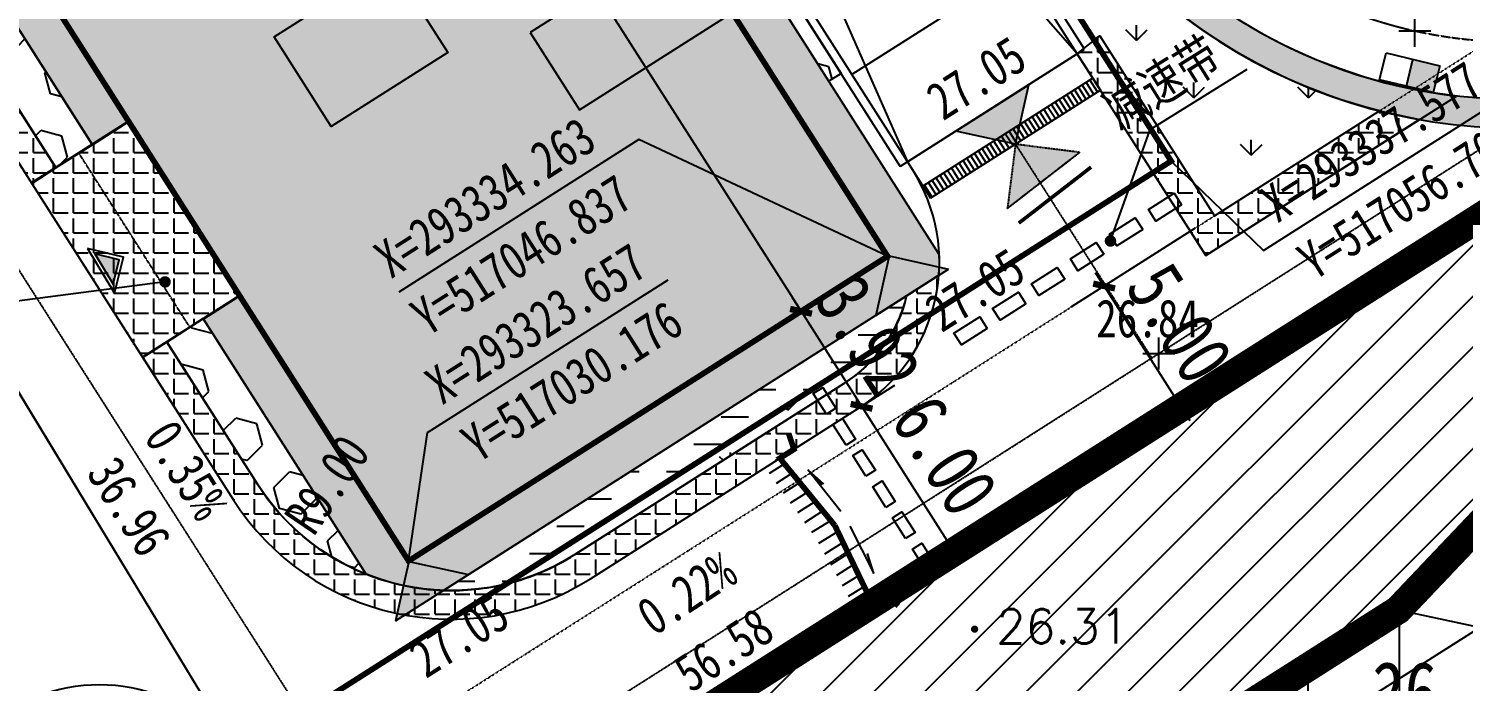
# Model space of a CAD drawing. Extents: x 1977 to 1034874806, y 3985 to 587211952.
# Drawn here: x 517016962 to 517066863, y 293319467 to 293342186 of the extents above; entities that cross this region are included whole.
import ezdxf
from ezdxf.xclip import XClip

# ---------------------------------------------------------------- set-up
doc = ezdxf.new("R2010")
doc.units = 0
doc.header["$LTSCALE"] = 10
doc.header["$MEASUREMENT"] = 0
doc.header["$XCLIPFRAME"] = 0
for name, pattern in [('ACAD_ISO04W100', [30, 24, -3, 0, -3]), ('DASH', [0.35, 0.25, -0.1]), ('X-总平面（删除标注）$0$DOTE', [2.4200000000000004, 2, -0.2, 0.02, -0.2]), ('红线参照$0$DIVIDE2', [0.625, 0.25, -0.125, 0, -0.125, 0, -0.125])]:
    doc.linetypes.add(name, pattern=pattern)
for name, color, linetype in [('01-标注_尺寸', 3, 'Continuous'), ('01-标注_符号2', 200, 'Continuous'), ('05-填充_第二批规证建筑', 252, 'Continuous'), ('DIM_ELEV', 3, 'Continuous'), ('M-SITE-DLTS', 150, 'Continuous'), ('M-场地 车库入口', 41, 'Continuous'), ('M-建筑 地下室轮廓', 120, 'DASH'), ('M-建筑 坐标', 3, 'Continuous'), ('M-建筑 轮廓', 51, 'Continuous'), ('M-建筑 轮廓_细线', 51, 'Continuous'), ('M-建筑 雨棚', 140, 'DASH'), ('M-用地 代征绿地', 126, 'Continuous'), ('M-用地 代征道路', 216, 'Continuous'), ('M-用地 地形图', 8, 'Continuous'), ('M-用地 建筑退线', 5, 'Continuous'), ('M-用地 红线', 20, 'ACAD_ISO04W100'), ('M-用地 红线坐标', 140, 'Continuous'), ('M-绿化 填充 0.2覆土', 97, 'Continuous'), ('M-绿化 填充 0.5覆土', 77, 'Continuous'), ('M-绿化 填充 实土104', 126, 'Continuous'), ('M-道路 边线', 2, 'Continuous'), ('PUB_DIM', 3, 'Continuous'), ('PUB_TEXT', 7, 'Continuous'), ('SPACE_HATCH', 8, 'Continuous'), ('TWT_雨水口', 4, 'Continuous'), ('X-地形图$0$GCD', 1, 'Continuous'), ('X-地形图$0$JTSS', 3, 'Continuous'), ('X-总平面（删除标注）$0$M-用地 入口', 16, 'X-总平面（删除标注）$0$DOTE'), ('竖向', 3, 'Continuous'), ('透水铺装', 32, 'Continuous'), ('道路中心线', 1, 'Continuous'), ('道路横断面示意', 7, 'Continuous')]:
    doc.layers.add(name, color=color, linetype=linetype)
doc.layers.add('M-场地 铺地', color=73, linetype='Continuous', lineweight=15)
doc.styles.add('-黑体', font='simhei.ttf', dxfattribs={"width": 0.8})
doc.styles.add('X-地形图$0$HZ', font='simplex.shx', dxfattribs={"bigfont": 'hztxt.shx'})
doc.styles.add('黑', font='simhei.ttf', dxfattribs={"width": 0.8})
doc.styles.add('黑体', font='simhei.ttf', dxfattribs={"width": 0.8})
doc.styles.add('黑体_T3', font='simhei.ttf', dxfattribs={"width": 0.8})
doc.dimstyles.new('_TCH_ARCH&&500', dxfattribs={"dimtxt": 1750, "dimasz": 500, "dimexe": 1250, "dimexo": 0, "dimgap": 500, "dimtad": 1, "dimlfac": 0.001, "dimzin": 0, "dimdsep": 46, "dimtxsty": '黑体_T3', "dimblk": 'ARCHTICK', "dimcen": 0.09, "dimclrt": 7, "dimazin": 2, "dimtfac": 1, "dimtix": 1, "dimtmove": 2, "dimatfit": 3, "dimfxl": 0, "dimtolj": 1, "dimtzin": 0, "dimarcsym": 0})
doc.dimstyles.new('_TCH_ARCH&&550', dxfattribs={"dimtxt": 1925, "dimasz": 550, "dimexe": 1375, "dimexo": 0, "dimgap": 550, "dimtad": 1, "dimlfac": 0.001, "dimzin": 0, "dimdsep": 46, "dimtxsty": '黑体_T3', "dimblk": 'ARCHTICK', "dimcen": 0.09, "dimclrt": 7, "dimazin": 2, "dimtfac": 1, "dimtix": 1, "dimtmove": 2, "dimatfit": 3, "dimfxl": 0, "dimtolj": 1, "dimtzin": 0, "dimarcsym": 0})
pattern_1 = [(45, (517055335.4446935, 293344865.7831461), (-933.2553690019039, 933.2553690019041), [762, -1524]), (165, (517055335.4446935, 293344865.7831461), (-341.5951732729175, -1274.850542274821), [762, -1524]), (105, (517055874.2600608, 293345404.5985134), (-1274.850542274821, -341.595173272917), [762, -1524])]
pattern_2 = [(0, (0, 0), (0, 698.5), [508, -190.5]), (90, (0, 0), (-698.5, 4.277078946022131e-14), [508, -190.5])]

# ---------------------------------------------------------------- blocks, each defined once
blk = doc.blocks.new('X-总平面（删除标注）$0$A$C14A04E87')
at = {"ltscale": 0.01}
h = blk.add_hatch(color=1, dxfattribs=at)
h.dxf.hatch_style = 1
h.paths.add_polyline_path([(1590.441559195286, -1590.441558718681), (1590.441559135681, 1590.441558897495), (-2.328306436538696e-10, 0)])
at = {"color": 1, "ltscale": 0.01}
blk.add_lwpolyline([(1590.441559195286, -1590.441558718681), (1590.441559135681, 1590.441558897495), (-2.328306436538696e-10, 0)], close=True, dxfattribs=at)
blk.add_lwpolyline([(1590.441559135681, 1590.441558897495), (1590.441559195286, -1590.441558718681)], dxfattribs=at)
blk.add_lwpolyline([(1590.441559135681, 1590.441558897495), (1590.441559195286, -1590.441558718681)], dxfattribs=at)
at = {"color": 1, "ltscale": 0.01, "const_width": 128.0642499176466}
blk.add_lwpolyline([(2239.798241019016, 1590.441558837891), (2239.798240959644, -1590.441558659077)], dxfattribs=at)
blk = doc.blocks.new('A$C29D53FC1')
at = {"layer": '道路横断面示意'}
h = blk.add_hatch(color=256, dxfattribs=at)
h.dxf.hatch_style = 1
h.paths.add_polyline_path([(856.7492861747742, -124.9961168766022), (530.9660828113556, -20.01970621943474), (522.7596299648285, -76.26843333244324)])
for p, q in [((0, 0), (856.7492861747742, -124.9961168766022)), ((856.7492861747742, -124.9961168766022), (530.9660828113556, -20.01970621943474))]:
    blk.add_line(p, q, dxfattribs=at)
blk = doc.blocks.new('ujtrstrsy')
at = {"layer": '05-填充_第二批规证建筑', "ltscale": 0.02}
h = blk.add_hatch(color=256, dxfattribs=at)
h.dxf.hatch_style = 1
h.paths.add_polyline_path([(17499.99795937538, 34800.00843638182), (17499.99795389175, -2399.99156370759), (-2250.002046108246, -2399.991560846567), (-2250.002040624619, 34800.00843915343)])
blk = doc.blocks.new('A$C0CFE52CA')
h = blk.add_hatch()
h.set_pattern_fill('ANSI31', color=256, scale=100, angle=135)
h.set_pattern_definition([(179.9999999999999, (422832.8140299618, 651968.2052173615), (-1.4210854715202e-14, -158.75), [])])
h.paths.add_polyline_path([(24600, 3499.999999880791), (24100, 3500), (24099.9999999702, -3500), (24600, -3500)])
for p, q in [((19500, 3500), (19499.9999999702, -3500)), ((23099.9999999404, 3500), (23099.9999999702, 3800)), ((23099.9999999404, 3500), (23099.9999999702, -3500)), ((23099.9999999404, 3500), (24600, 3499.999999880791)), ((24100, 3500), (24099.9999999702, -3500)), ((24600, 3499.999999880791), (24600, -3500)), ((23099.9999999702, -3500), (23100.0000000298, -3800)), ((23099.9999999702, -3500), (24600, -3500))]:
    blk.add_line(p, q)
for points in [[(23099.9999999702, 3800), (-2.980232238769531e-08, 3800), (2.980232238769531e-08, -3800), (23100.0000000298, -3800)], [(23099.9999999404, 3500), (299.9999999701977, 3500), (299.9999999701977, -3500), (23099.9999999702, -3500)], [(23099.9999999404, 3500), (299.9999999701977, 0), (23099.9999999702, -3500)]]:
    blk.add_lwpolyline(points)
blk = doc.blocks.new('A$C536D3FFD')
for points in [[(10199.9923241623, 13047.50857637891), (10199.9923241623, 16347.50857637891), (17300.00000000003, 16347.50857637891), (17300.00000000003, 13047.50857637891), (10199.9923241623, 13047.50857637891)], [(11200.00000150877, 10847.50864972126), (11200.00000150877, 7647.508649721261), (17300.00000150877, 7647.508649721261), (17300.00000150877, 10847.50864972126)]]:
    blk.add_lwpolyline(points, close=True)
blk.add_lwpolyline([(8399.992325410654, 11797.50621471003), (3599.992320913298, 11797.50621471003), (3599.992320913298, 15497.50621471005), (8399.992325410654, 15497.50621471005), (8399.992325410654, 11797.50621471003), (8399.992325410683, 11797.50621470691)])
blk = doc.blocks.new('A$C17AC6CE2')
at = {"layer": 'M-SITE-DLTS', "ltscale": 200}
for points in [[(0, 400), (880, 400), (880, 0), (0, 0)], [(1330, 400), (2210, 400), (2210, 0), (1330, 0)], [(2660, 400), (3540, 400), (3540, 0), (2660, 0)], [(3990, 400), (4870, 400), (4870, 0), (3990, 0)], [(5320, 400), (6200, 400), (6200, 0), (5320, 0)], [(6640, 400), (7520, 400), (7520, 0), (6640, 0)]]:
    blk.add_lwpolyline(points, close=True, dxfattribs=at)
blk = doc.blocks.new('X-地形图$0$BC200')
at = {"linetype": 'Continuous', "const_width": 0.25, "flags": 128}
blk.add_lwpolyline([(-0.125, 0, 1), (0.125, 0, 1)], format="xyb", close=True, dxfattribs=at)
blk = doc.blocks.new('X-地形图$0$A$C7BFD1BD2')
at = {"layer": 'X-地形图$0$GCD', "linetype": 'Continuous', "xscale": 0.5, "yscale": 0.5, "zscale": 0.5}
blk.add_blockref('X-地形图$0$BC200', (-250.1363467801129, -428.7174511447083), dxfattribs=at)
at = {"layer": 'X-地形图$0$GCD', "linetype": 'Continuous', "style": 'X-地形图$0$HZ'}
blk.add_text('26.31', height=1.2, dxfattribs=at).set_placement((-249.3863467801129, -429.2174511447083))
blk = doc.blocks.new('dixingtu')
blk.add_lwpolyline([(517113257.0158966, 293364785.5015052), (517120118.1184239, 293377370.2019362), (517119047.6034387, 293567595.7761858), (516934431.4365628, 293566956.6460429, 0.1302458943098072), (516801839.8695204, 293531329.8940951), (516799128.9710066, 293520413.5725446), (516922623.7092775, 293326413.277699), (516937581.6087633, 293312226.6204827), (516956376.5843568, 293282701.2264559), (516977085.3054454, 293278102.4894085)], format="xyb", close=True)
blk.add_lwpolyline([(517113257.0158966, 293364785.5015052), (516977085.3054454, 293278102.4894085), (516983988.2125081, 293276569.577052), (517013513.5861796, 293295364.5846222), (517033070.229359, 293301886.6784236), (517064596.0068361, 293321955.0858736), (517078782.6478525, 293336913.0007239), (517108308.021524, 293355708.008294)], close=True)
at = {"layer": 'X-地形图$0$JTSS', "linetype": 'Continuous', "flags": 128}
blk.add_lwpolyline([(517079201.3962671, 293328816.8315311), (516976037.3984892, 293263288.5768834)], dxfattribs=at)
at = {"linetype": 'Continuous', "xscale": 1000, "yscale": 1000, "zscale": 1000}
blk.add_blockref('X-地形图$0$A$C7BFD1BD2', (517300000, 293750000), dxfattribs=at)
blk = doc.blocks.new('$TwtSys$00000424')
at = {"layer": 'TWT_雨水口', "linetype": 'ByBlock'}
for p, q in [((-600, 300), (600, 300)), ((-600, -300), (-600, 300)), ((0, -300), (0, 300)), ((600, 300), (600, -300)), ((600, -300), (-600, -300))]:
    blk.add_line(p, q, dxfattribs=at)
blk.add_solid([(0, 300), (600, 300), (0, -300), (600, -300)], dxfattribs=at)
blk = doc.blocks.new('_ArchTick')
at = {"color": 0, "linetype": 'ByBlock', "const_width": 0.4}
blk.add_lwpolyline([(-0.5, -0.5), (0.5, 0.5)], dxfattribs=at)
blk = doc.blocks.new('*D192')
at = {"layer": 'Defpoints', "color": 0, "transparency": 16777216}
for p in [(517015322.9288, 293319989.2547804), (517018011.5664247, 293315765.4465113), (516980651.266279, 293297919.2339787)]:
    blk.add_point(p, dxfattribs=at)
at = {"layer": 'PUB_DIM', "color": 0, "lineweight": -2, "transparency": 16777216}
for p, q in [((517015322.9288, 293319989.2547804), (517018682.7957677, 293314710.9555587)), ((516983339.9039037, 293293695.4257096), (517018011.5664247, 293315765.4465113)), ((516980651.266279, 293297919.2339787), (516984011.1332467, 293292640.9347571))]:
    blk.add_line(p, q, dxfattribs=at)
at = {"layer": 'PUB_DIM', "color": 0, "lineweight": -2, "transparency": 16777216, "xscale": 500, "yscale": 500, "zscale": 500}
for p, rotation in [((517018011.5664247, 293315765.4465113), 32.47852601494603), ((516983339.9039037, 293293695.4257096), 212.478526014946)]:
    blk.add_blockref('_ArchTick', p, dxfattribs=dict(at, rotation=rotation))
at = {"layer": 'PUB_DIM', "color": 7, "transparency": 16777216, "insert": (516999932.1035548, 293305898.6699073), "char_height": 1750, "attachment_point": 5, "rotation": 32.47852601494603, "style": '黑体_T3'}
blk.add_mtext('\\A1;41.10', dxfattribs=at)
blk = doc.blocks.new('*D554')
at = {"layer": '01-标注_尺寸', "color": 0, "lineweight": -2, "transparency": 16777216}
for p, q in [((517020809.2222341, 293361792.0038505), (517025010.5198088, 293364466.382491)), ((517023850.5885222, 293363728.01645), (517043826.7461867, 293332346.6026608)), ((517040785.3798985, 293330410.5900612), (517044986.6774732, 293333084.9687018))]:
    blk.add_line(p, q, dxfattribs=at)
at = {"layer": 'Defpoints', "color": 0, "transparency": 16777216}
for p in [(517020809.2222341, 293361792.0038505), (517043826.7461867, 293332346.6026608), (517040785.3798985, 293330410.5900612)]:
    blk.add_point(p, dxfattribs=at)
at = {"layer": '01-标注_尺寸', "color": 0, "lineweight": -2, "transparency": 16777216, "xscale": 550, "yscale": 550, "zscale": 550}
for p, rotation in [((517023850.5885222, 293363728.01645), 122.479205876547), ((517043826.7461867, 293332346.6026608), 302.479205876547)]:
    blk.add_blockref('_ArchTick', p, dxfattribs=dict(at, rotation=rotation))
at = {"layer": '01-标注_尺寸', "color": 7, "transparency": 16777216, "insert": (517035123.7148248, 293348855.3195738), "char_height": 1925, "attachment_point": 5, "rotation": 302.47920587654704, "style": '黑体_T3'}
blk.add_mtext('\\A1;37.20', dxfattribs=at)
blk = doc.blocks.new('*D555')
at = {"layer": '01-标注_尺寸', "color": 0, "lineweight": -2, "transparency": 16777216}
for p, q in [((517040785.3798986, 293330410.5900612), (517044986.6774733, 293333084.9687017)), ((517043826.7461868, 293332346.6026608), (517043531.3997704, 293332810.5751754)), ((517043826.7461868, 293332346.6026608), (517045931.2212411, 293329040.5913848)), ((517042889.8549529, 293327104.5787853), (517047091.1525276, 293329778.9574257)), ((517045931.2212411, 293329040.5913848), (517046226.5676575, 293328576.6188702))]:
    blk.add_line(p, q, dxfattribs=at)
at = {"layer": 'Defpoints', "color": 0, "transparency": 16777216}
for p in [(517040785.3798986, 293330410.5900612), (517045931.2212411, 293329040.5913848), (517042889.8549529, 293327104.5787853)]:
    blk.add_point(p, dxfattribs=at)
at = {"layer": '01-标注_尺寸', "color": 0, "lineweight": -2, "transparency": 16777216, "xscale": 550, "yscale": 550, "zscale": 550}
for p, rotation in [((517043826.7461868, 293332346.6026608), 302.4792058761355), ((517045931.2212411, 293329040.5913848), 122.4792058761355)]:
    blk.add_blockref('_ArchTick', p, dxfattribs=dict(at, rotation=rotation))
at = {"layer": '01-标注_尺寸', "color": 7, "transparency": 16777216, "insert": (517046154.9081291, 293331505.7996678), "char_height": 1925, "attachment_point": 5, "rotation": 302.4792058761355, "style": '黑体_T3'}
blk.add_mtext('\\A1;3.92', dxfattribs=at)
blk = doc.blocks.new('*D556')
at = {"layer": '01-标注_尺寸', "color": 0, "lineweight": -2, "transparency": 16777216}
for p, q in [((517042889.854953, 293327104.5787853), (517047091.1525276, 293329778.9574258)), ((517045931.2212411, 293329040.5913848), (517049153.1821449, 293323979.0730472)), ((517046111.8158568, 293322043.0604476), (517050313.1134314, 293324717.4390881))]:
    blk.add_line(p, q, dxfattribs=at)
at = {"layer": 'Defpoints', "color": 0, "transparency": 16777216}
for p in [(517042889.854953, 293327104.5787853), (517049153.1821449, 293323979.0730472), (517046111.8158568, 293322043.0604476)]:
    blk.add_point(p, dxfattribs=at)
at = {"layer": '01-标注_尺寸', "color": 0, "lineweight": -2, "transparency": 16777216, "xscale": 550, "yscale": 550, "zscale": 550}
for p, rotation in [((517045931.2212411, 293329040.5913848), 122.4792058764897), ((517049153.1821449, 293323979.0730472), 302.4792058764897)]:
    blk.add_blockref('_ArchTick', p, dxfattribs=dict(at, rotation=rotation))
at = {"layer": '01-标注_尺寸', "color": 7, "transparency": 16777216, "insert": (517048827.2491633, 293327327.8422345), "char_height": 1925, "attachment_point": 5, "rotation": 302.47920587648974, "style": '黑体_T3'}
blk.add_mtext('\\A1;6.00', dxfattribs=at)
blk = doc.blocks.new('*D585')
at = {"layer": '01-标注_尺寸', "color": 0, "lineweight": -2, "transparency": 16777216}
for p, q in [((517057538.9278207, 293335244.7315832), (517053208.7500483, 293332488.2388386)), ((517054368.6723425, 293333226.619006), (517054073.3202755, 293333690.5879236)), ((517054368.6723425, 293333226.619006), (517057053.6911328, 293329008.7197545)), ((517060223.946611, 293331026.8323318), (517055893.7688386, 293328270.3395872)), ((517057053.6911328, 293329008.7197545), (517057349.0431997, 293328544.7508369))]:
    blk.add_line(p, q, dxfattribs=at)
at = {"layer": 'Defpoints', "color": 0, "transparency": 16777216}
for p in [(517057538.9278207, 293335244.7315832), (517060223.946611, 293331026.8323318), (517057053.6911328, 293329008.7197545)]:
    blk.add_point(p, dxfattribs=at)
at = {"layer": '01-标注_尺寸', "color": 0, "lineweight": -2, "transparency": 16777216, "xscale": 550, "yscale": 550, "zscale": 550}
for p, rotation in [((517054368.6723425, 293333226.619006), 302.4799036622973), ((517057053.6911328, 293329008.7197545), 122.4799036622973)]:
    blk.add_blockref('_ArchTick', p, dxfattribs=dict(at, rotation=rotation))
at = {"layer": '01-标注_尺寸', "color": 7, "transparency": 16777216, "insert": (517056996.2192456, 293331935.6950488), "char_height": 1925, "attachment_point": 5, "rotation": 302.4799036622973, "style": '黑体_T3'}
blk.add_mtext('\\A1;5.00', dxfattribs=at)

msp = doc.modelspace()

# ---------------------------------------------------------------- hatches: boundary and pattern name
h = msp.add_hatch(color=1)
h.dxf.hatch_style = 1
h.paths.add_polyline_path([(517019267.7679533, 293334346.2581444), (517019904.3447061, 293333293.3860429), (517020112.4923804, 293334138.1104701)])
at = {"layer": 'DIM_ELEV'}
for points in [[(517051286.9203038, 293338162.4374774), (517049216.0504919, 293338622.3268363), (517051746.8096627, 293340233.3072892)], [(517046889.2100596, 293334274.5579794), (517046429.3207006, 293332203.6881676), (517048960.0798714, 293333814.6686205)], [(517030186.1995323, 293323642.0869902), (517029726.3101734, 293321571.2171785), (517032257.0693442, 293323182.1976314)]]:
    msp.add_hatch(color=256, dxfattribs=at).paths.add_polyline_path(points)
at = {"layer": 'M-用地 代征绿地'}
h = msp.add_hatch(dxfattribs=at)
h.set_pattern_fill('普通砖', color=256, scale=500)
h.set_pattern_definition([(45, (517055335.4446935, 293345763.3398961), (-883.8838300365748, 883.883830036575), [])])
h.paths.add_polyline_path([(517064596.0000005, 293321954.9999991), (517078783.0000005, 293336912.9999991), (517108308.0000005, 293355707.9999991), (517113257.0000005, 293364785.9999991), (516977085.0000005, 293278101.9999991), (516983988.0000005, 293276569.9999991), (517013514.0000005, 293295364.9999991), (517033070.0000005, 293301886.9999991)])
at = {"layer": 'M-用地 代征道路', "linetype": 'Continuous'}
h = msp.add_hatch(dxfattribs=at)
h.set_pattern_fill('ANSI31', color=256, scale=2000, angle=45)
h.set_pattern_definition([(90, (5.364418029785156e-07, -8.940696716308594e-07), (-3175, 6.821210263296962e-13), [])])
h.paths.add_polyline_path([(516805773.0000005, 293547165.9999991), (516819249.0000005, 293553748.9999991), (516833059.0000005, 293559600.9999991), (516850264.0000005, 293570957.9999991, -0.03748490662940613), (516891830.0000005, 293580613.9999991, -0.03748606062518316), (516934373.000002, 293583956.9999991), (517108952.0000005, 293584560.9999991), (517129064.0000005, 293564629.9999991), (517129758.0000005, 293441474.9999991), (517124870.0000005, 293421446.9999991), (517125067.0000005, 293386447.9999991), (517120118.0000005, 293377369.9999991), (517113257.0000005, 293364785.9999991), (516977085.0000005, 293278101.9999991), (516956377.0000005, 293282700.9999991), (516937582.0000005, 293312226.9999991), (516922624.0000005, 293326412.9999991), (516799129.0000005, 293520413.9999991), (516801840.0000005, 293531329.9999991)], flags=16)
edge = h.paths.add_edge_path()
edge.add_line((517148867.0000005, 293599698.9999991), (516934315.3290611, 293598955.9803599))
edge.add_arc((516935357.1341338, 293298946.8746312), 300010.9145980633, 90.19896327367037, 106.3380198189794)
edge.add_arc((516935363.7905613, 293298956.2722516), 300003.7690770355, 106.3397446327378, 122.480048359494)
edge.add_line((516774260.0000024, 293552033.0000004), (516760762.0000005, 293543440.9999991))
edge.add_line((516760762.0000005, 293543440.9999991), (516959452.0000005, 293231314.9999991))
edge.add_line((516959452.0000005, 293231314.9999991), (517150257.0000005, 293352775.9999991))
edge.add_line((517150257.0000005, 293352775.9999991), (517148867.0000005, 293599698.9999991))
h.paths.add_polyline_path([(516983988.0000005, 293276569.999999), (516977085.0000005, 293278101.9999991), (517113257.0000005, 293364785.9999991), (517108308.0000005, 293355707.9999991), (517078783.0000005, 293336912.9999991), (517064596.0000005, 293321954.9999992), (517033070.0000005, 293301886.9999991), (517013514.0000007, 293295364.9999992)])
at = {"layer": 'M-绿化 填充 0.2覆土'}
h = msp.add_hatch(dxfattribs=at)
h.set_pattern_fill('HEX', color=256, scale=800, angle=45)
h.set_pattern_definition(pattern_1)
h.paths.add_polyline_path([(517003122.4185397, 293366702.0962343), (517003122.4185397, 293356493.2352291, -0.08912209420777494), (517011512.1769915, 293347391.2605643), (517017902.7371821, 293337353.3758713), (517019167.5168709, 293338158.4842275), (517008139.172105, 293355483.3900667), (517025765.7276563, 293366703.7530206), (517018422.9174165, 293366703.2157552)])
h = msp.add_hatch(dxfattribs=at)
h.set_pattern_fill('HEX', color=256, scale=800, angle=45)
h.set_pattern_definition(pattern_1)
edge = h.paths.add_edge_path()
edge.add_arc((517034929.6677672, 293356704.4235094), 9999.999999946356, 32.46915201374139, 90.00419226971258, ccw=False)
edge.add_line((517043366.4738181, 293362072.8780038), (517046654.5397804, 293356905.5109646))
edge.add_line((517046654.5397804, 293356905.5109646), (517044395.7663023, 293356905.5109657))
edge.add_line((517044395.7663023, 293356905.5109657), (517052051.9051803, 293344969.7680317))
edge.add_line((517052051.9051803, 293344969.7680317), (517051631.4301292, 293344702.1103675))
edge.add_line((517051631.4301292, 293344702.1103675), (517041282.5088815, 293360955.2379234))
edge.add_line((517041282.5088815, 293360955.2379234), (517034871.2523157, 293356874.0874429))
edge.add_line((517034871.2523157, 293356874.0874429), (517045220.1735632, 293340620.9598868))
edge.add_line((517045220.1735632, 293340620.9598868), (517044798.3803684, 293340352.4631448))
edge.add_line((517044798.3803684, 293340352.4631448), (517028024.0939842, 293366703.9182628))
edge.add_line((517028024.0939842, 293366703.9182628), (517034928.9360781, 293366704.4234826))
h = msp.add_hatch(dxfattribs=at)
h.set_pattern_fill('HEX', color=256, scale=800, angle=45)
h.set_pattern_definition(pattern_1)
edge = h.paths.add_edge_path()
edge.add_line((517023028.4535981, 293332093.1710106), (517021763.2302222, 293331287.4336139))
edge.add_line((517021763.2302222, 293331287.4336139), (517024917.0324466, 293326332.9880137))
edge.add_arc((517031665.7238421, 293330628.935459), 8000.000000200988, 212.4792022283158, 248.1383098465314)
edge.add_line((517028686.7853032, 293323204.2519516), (517023028.4535981, 293332093.1710106))
at = {"layer": 'M-绿化 填充 0.5覆土'}
h = msp.add_hatch(dxfattribs=at)
h.set_pattern_fill('DASH', color=256, scale=1000)
h.set_pattern_definition([(0, (517055335.4446935, 293344865.7831461), (952.5, 952.5), [952.5, -952.5])])
edge = h.paths.add_edge_path()
edge.add_arc((517042639.804796, 293334057.8230456), 5000.000001511931, 326.1068390925467, 346.4401079128771)
edge.add_line((517047500.4316248, 293332885.5147046), (517031395.1176119, 293322633.5135019))
edge.add_arc((517031665.7238421, 293330628.9354586), 7999.999999802334, 268.0615558615936, 283.8600733059735)
edge.add_line((517033582.1361478, 293322861.8662642), (517046790.1990685, 293331269.5928905))
at = {"layer": 'M-绿化 填充 实土104'}
h = msp.add_hatch(dxfattribs=at)
h.set_pattern_fill('GRASS', color=256, scale=1000)
h.set_pattern_definition([(90, (517019573.5796758, 293373703.5425715), (-1995.59095, 1995.59095), [529.16132, -3462.0203]), (45, (517019573.5796758, 293373703.5425715), (-1995.592310163021, 1995.592310163021), [529.16132, -2293.0323]), (135, (517019573.5796758, 293373703.5425715), (-1995.592310163021, -1995.592310163021), [529.16132, -2293.0323])])
edge = h.paths.add_edge_path()
edge.add_arc((517068652.0579462, 293357727.2010019), 19000.00000017755, 212.4762692925331, 255.65099685533698, ccw=False)
edge.add_line((517052623.3936243, 293347525.1463038), (517046654.5397804, 293356905.5109646))
edge.add_line((517046654.5397804, 293356905.5109646), (517044396.7393921, 293356905.5109657))
edge.add_line((517044396.7393921, 293356905.5109657), (517054053.0621715, 293341826.613502))
edge.add_line((517054053.0621715, 293341826.613502), (517054220.8066103, 293341933.4580042))
edge.add_line((517054220.8066103, 293341933.4580042), (517058207.9388171, 293335668.7219768))
edge.add_line((517058207.9388171, 293335668.7219768), (517063943.3318608, 293339319.9225866))
h = msp.add_hatch(dxfattribs=at)
h.set_pattern_fill('GRASS', color=256, scale=1000)
h.set_pattern_definition([(90, (517055335.4446935, 293344865.7831461), (-1995.59095, 1995.59095), [529.16132, -3462.0203]), (45, (517055335.4446935, 293344865.7831461), (-1995.592310163021, 1995.592310163021), [529.16132, -2293.0323]), (135, (517055335.4446935, 293344865.7831461), (-1995.592310163021, -1995.592310163021), [529.16132, -2293.0323])])
edge = h.paths.add_edge_path()
edge.add_line((517045324.6162081, 293329839.7917876), (517046790.1990685, 293331269.5928905))
edge.add_line((517046790.1990685, 293331269.5928905), (517033582.1361477, 293322861.8662641))
edge.add_arc((517031665.723842, 293330628.9354589), 8000.000000123243, 283.8600733049454, 302.4770864588877)
edge.add_line((517035961.4220744, 293323880.085431), (517045324.6162081, 293329839.7917876))
at = {"layer": 'SPACE_HATCH'}
h = msp.add_hatch(dxfattribs=at)
h.set_pattern_fill('ANGLE', color=256, scale=200, style=0)
h.set_pattern_definition(pattern_2)
h.paths.add_polyline_path([(517027387.5637894, 293367703.8711953), (517027336.8520055, 293367703.8674848), (517008139.1724206, 293355483.3895708), (517019177.1367142, 293338143.3719978), (517020442.4530756, 293338948.9615455), (517010210.0422325, 293355023.5002119), (517026913.0527598, 293365655.9712011), (517046889.2103754, 293334274.5574834), (517030186.1998481, 293323642.0864943), (517024303.4362276, 293332883.5753996), (517023038.1198663, 293332077.9858518), (517028686.2361173, 293323205.1146916, 0.08719086127080924), (517031395.7371697, 293322633.9071909), (517048622.2853712, 293333599.6414037, 0.03035141160102985), (517048633.749896, 293334327.314554)])
h = msp.add_hatch(dxfattribs=at)
h.set_pattern_fill('ANGLE', color=256, scale=200, style=0)
h.set_pattern_definition(pattern_2)
h.paths.add_polyline_path([(517042736.4691968, 293364925.6965976, 0.2564542540919126), (517037673.9465821, 293367704.6238387), (517027387.5637894, 293367703.8711953), (517028024.0942999, 293366703.9177669), (517037674.0197511, 293366704.6238415, -0.2564542540931279), (517041892.7885966, 293364388.8511404), (517052622.1270164, 293347527.1369215, 0.3216598786250257), (517073181.8601095, 293339275.0761586), (517078112.3331363, 293342413.7032175, -0.4103211813027021), (517053465.8076167, 293348063.9823786)])
h = msp.add_hatch(dxfattribs=at)
h.set_pattern_fill('ANGLE', color=256, scale=200, style=0)
h.set_pattern_definition(pattern_2)
h.paths.add_polyline_path([(516983235.5457118, 293363571.7798845), (516983199.7919602, 293362572.4192514, -0.2468534453729905), (517010665.3616611, 293346857.0543711), (517017068.0304868, 293336800.5663692), (517017911.5747251, 293337337.626066), (517011508.8782898, 293347394.1574337, 0.2468532628508797)])
h = msp.add_hatch(dxfattribs=at)
h.set_pattern_fill('ANGLE', color=256, scale=200, style=0)
h.set_pattern_definition(pattern_2)
h.paths.add_polyline_path([(517065333.2322405, 293339019.3040713), (517063943.3315543, 293339319.9223915), (517058208.2402029, 293335668.9138415), (517054220.8431479, 293341933.4006011), (517053433.7195475, 293341307.1269072), (517057901.2965056, 293334288.8161959)])
h = msp.add_hatch(dxfattribs=at)
h.set_pattern_fill('ANGLE', color=256, scale=200, style=0)
h.set_pattern_definition(pattern_2)
h.paths.add_polyline_path([(517020442.1259342, 293338948.7532642), (517019177.1367142, 293338143.3719978), (517017905.7573479, 293337346.7632533), (517017911.5747251, 293337337.626066), (517017068.0304869, 293336800.5663692), (517020919.6703479, 293330750.9062814), (517023028.4851973, 293332093.1213701), (517023028.4535982, 293332093.1710106), (517021763.2302222, 293331287.4336138), (517021772.8026996, 293331272.3957913), (517021773.0339336, 293331272.5430112), (517023018.3258251, 293332086.5508066), (517021763.1517325, 293331287.5569167), (517021763.2302222, 293331287.4336138), (517024293.5847353, 293332898.3298923)])
h = msp.add_hatch(dxfattribs=at)
h.set_pattern_fill('ANGLE', color=256, scale=200, style=0)
h.set_pattern_definition(pattern_2)
h.paths.add_polyline_path([(517036499.0039682, 293323036.8728667), (517045879.2173122, 293329007.4553739, 0.2352083719400309), (517048622.2853712, 293333599.6414037), (517047500.4319405, 293332885.5142087, -0.1932216161373867), (517045340.7164885, 293329850.0823311), (517035962.0416888, 293323880.47912, -0.4141797389859976), (517024917.989547, 293326332.851571), (517021773.0339336, 293331272.5430112), (517020929.4896953, 293330735.4833143), (517024074.4453087, 293325795.7918742, 0.4141797389851978)])

# ---------------------------------------------------------------- linework, layer by layer
at = {"color": 1}
msp.add_lwpolyline([(517019013.1658024, 293334533.5724739), (517019951.9243807, 293332980.9039029), (517020258.8793772, 293334226.6174777), (517019013.1658024, 293334533.5724739)], dxfattribs=at)
msp.add_lwpolyline([(517019267.7679533, 293334346.2581444), (517019904.3447061, 293333293.3860429), (517020112.4923804, 293334138.1104701)], close=True, dxfattribs=at)
msp.add_lwpolyline([(517019267.7679533, 293334346.2581444), (517019904.3447061, 293333293.3860429), (517020112.4923804, 293334138.1104701)], close=True, dxfattribs=at)
at = {"layer": '01-标注_符号2'}
for p, q in [((517055974.4078911, 293338675.3047454), (517059340.2442426, 293340778.512725)), ((517054589.4989985, 293334794.8147346), (517055974.4078911, 293338675.3047454)), ((517021705.8502001, 293333370.1484832), (517016565.7250792, 293332697.1436825))]:
    msp.add_line(p, q, dxfattribs=at)
at = {"layer": '01-标注_符号2', "const_width": 200}
for points in [[(517054610.9026623, 293334697.1321712, 1), (517054568.0953346, 293334892.4972979, 1)], [(517021783.0577167, 293333433.7016056, 1), (517021628.6426834, 293333306.5953609, 1)]]:
    msp.add_lwpolyline(points, format="xyb", close=True, dxfattribs=at)
at = {"layer": 'DIM_ELEV'}
for p, q in [((517049216.0504919, 293338622.3268363), (517051746.8096627, 293340233.3072892)), ((517051286.9203038, 293338162.4374774), (517051746.8096627, 293340233.3072892)), ((517051286.9203038, 293338162.4374774), (517049216.0504919, 293338622.3268363)), ((517046889.2100596, 293334274.5579794), (517046429.3207006, 293332203.6881676)), ((517046889.2100596, 293334274.5579794), (517048960.0798714, 293333814.6686205)), ((517046429.3207006, 293332203.6881676), (517048960.0798714, 293333814.6686205)), ((517030186.1995323, 293323642.0869902), (517029726.3101734, 293321571.2171785)), ((517030186.1995323, 293323642.0869902), (517032257.0693442, 293323182.1976314)), ((517029726.3101734, 293321571.2171785), (517032257.0693442, 293323182.1976314))]:
    msp.add_line(p, q, dxfattribs=at)
at = {"layer": 'M-场地 铺地', "linetype": 'Continuous'}
for p, q in [((517020348.1176474, 293338910.2129652), (517017058.4602888, 293336815.8719518)), ((517024209.2260984, 293332844.6305404), (517020919.5664264, 293330750.5640731))]:
    msp.add_line(p, q, dxfattribs=at)
at = {"layer": 'M-建筑 地下室轮廓', "color": 5, "ltscale": 1.25, "const_width": 200, "flags": 128}
msp.add_lwpolyline([(517102522.7267144, 293395055.0439685), (517088222.726886, 293395055.0439679), (517088222.7268918, 293407305.0442099), (517091222.7269812, 293407305.0442066), (517091222.7269708, 293407305.0442059), (517091222.7269812, 293407305.0442066), (517091222.7269974, 293434155.0433818), (517078822.7269152, 293434155.0433925), (517078822.7270621, 293434155.0433836), (517061322.7267719, 293434155.0433905), (517061322.7267605, 293431555.0455838), (516971222.7267625, 293431555.0456278), (516971222.7267743, 293455763.1650209), (516962925.4826212, 293460082.43694), (516957292.1556343, 293449260.902561), (516961022.7268988, 293447318.8888596), (516961022.7268869, 293422853.4399583), (516963423.0815338, 293422853.4400301), (516963422.7264134, 293390455.0417441), (516963287.7264237, 293390455.0417441), (516963287.7264175, 293379541.8933389), (516969379.6062619, 293369928.8101588), (516970367.8095859, 293370555.0417017), (516998972.6899387, 293370555.0417267), (516998972.689941, 293359827.7353367), (517000943.0700458, 293356732.1573997), (516944971.1569554, 293321102.6171487), (516967310.0863881, 293286009.4227617), (516969757.1302048, 293287567.1133651), (516971690.293596, 293284530.2440674), (516973546.1835945, 293285711.6298279), (516971613.0319466, 293288748.5017227), (516981060.5285707, 293294762.4128035), (516983476.9992484, 293290966.2740464), (517056700.3134236, 293337577.3127421), (517043283.0695123, 293358655.0441448), (517085272.726703, 293358655.044134), (517085272.7267053, 293365305.0435061), (517102522.7269135, 293365305.0435004)], close=True, dxfattribs=at)
at = {"layer": 'M-建筑 坐标'}
for p, q in [((517059914.7810279, 293334469.2641119), (517068257.6722328, 293339780.0167319)), ((517038183.1879717, 293338322.6519972), (517029840.2967667, 293333011.8993772)), ((517046836.9702905, 293334262.7919085), (517038183.1879717, 293338322.6519972)), ((517056700.3134236, 293337577.3127421), (517059914.7810279, 293334469.2641119)), ((517030836.8116316, 293328123.8169524), (517039201.6289633, 293333448.5268723)), ((517030176.1395255, 293323657.1698986), (517030836.8116316, 293328123.8169524))]:
    msp.add_line(p, q, dxfattribs=at)
at = {"layer": 'M-建筑 轮廓', "color": 4, "const_width": 200, "flags": 128}
msp.add_lwpolyline([(517026860.8113655, 293365644.2047927), (517046836.9702906, 293334262.7919086), (517030176.1395255, 293323657.1698986), (517010199.9806004, 293355038.5827827)], close=True, dxfattribs=at)
at = {"layer": 'M-建筑 雨棚'}
msp.add_lwpolyline([(517020432.3920242, 293338964.0446848), (517024293.3754293, 293332898.6587), (517022564.0233753, 293331797.8219851), (517018703.0399701, 293337863.2079699)], close=True, dxfattribs=at)
at = {"layer": 'M-用地 建筑退线', "linetype": '红线参照$0$DIVIDE2', "lineweight": -3, "ltscale": 2}
msp.add_lwpolyline([(516926379.1104837, 293329825.0238006), (516926511.3404244, 293329617.300891), (516941469.3551977, 293315431.2868801), (516959482.8061356, 293287133.061161), (516976147.1521047, 293283432.1085286), (517109484.292852, 293368311.5015649), (517115110.8261021, 293378631.322935), (517114366.831094, 293510899.7289438)], dxfattribs=at)
at = {"layer": 'M-用地 红线', "ltscale": 0.05, "const_width": 1000}
msp.add_lwpolyline([(517113257.0000005, 293364785.9999991), (517120118.0000005, 293377369.9999991), (517119048.0000005, 293567595.9999991), (516934431.0000005, 293566956.9999991, 0.06484286659516672), (516865816.0000005, 293557777.9999991, 0.0648941859732095), (516801840.0000005, 293531329.9999991), (516799129.0000005, 293520413.9999991), (516922624.0000005, 293326412.9999991), (516937582.0000005, 293312226.9999991), (516956377.0000005, 293282700.9999991), (516977085.0000005, 293278101.9999991), (517113257.0000005, 293364785.9999991)], format="xyb", close=True, dxfattribs=at)
msp.add_lwpolyline([(517113257.0000005, 293364785.9999991), (516977085.0000005, 293278101.9999991), (516983988.0000005, 293276569.9999991), (517013514.0000005, 293295364.9999991), (517033070.0000005, 293301886.9999991), (517064596.0000005, 293321954.9999991), (517078783.0000005, 293336912.9999991), (517108308.0000005, 293355707.9999991), (517113257.0000005, 293364785.9999991)], close=True, dxfattribs=at)
at = {"layer": 'M-用地 红线坐标'}
msp.add_line((517064596.0000005, 293321954.9999991), (517070894.0840037, 293320601.2896534), dxfattribs=at)
at = {"layer": 'M-绿化 填充 0.2覆土'}
for points in [[(517025765.7276563, 293366703.7530206), (517018422.9174165, 293366703.2157552), (517003122.4185397, 293366702.0962343), (517003122.4185397, 293356493.2352291, -0.08913716625774386), (517011513.3012167, 293347389.4945866), (517017902.7371821, 293337353.3758713), (517019167.5168709, 293338158.4842275), (517008139.172105, 293355483.3900667), (517025765.7276563, 293366703.7530206)], [(517034928.9360781, 293366704.4234826, -0.2564542565173901), (517043366.4738181, 293362072.8780038), (517046654.5397804, 293356905.5109646), (517044395.7663023, 293356905.5109657), (517052051.9051803, 293344969.7680317), (517051631.4301292, 293344702.1103675), (517041282.5088815, 293360955.2379234), (517034871.2523157, 293356874.0874429), (517045220.1735632, 293340620.9598868), (517044798.3803684, 293340352.4631448), (517028024.0939842, 293366703.9182628)], [(517023028.4535982, 293332093.1710106), (517021763.2302222, 293331287.4336138), (517024917.0324466, 293326332.9880137, 0.1568600617462058), (517028686.7853032, 293323204.2519516), (517023038.2133396, 293332077.8390105)]]:
    msp.add_lwpolyline(points, format="xyb", close=True, dxfattribs=at)
at = {"layer": 'M-绿化 填充 0.5覆土'}
msp.add_lwpolyline([(517046790.1990685, 293331269.5928906, 0.08895414109804563), (517047500.4316248, 293332885.5147046), (517031395.1176119, 293322633.5135019, 0.06904343375413612), (517033582.1361477, 293322861.8662641), (517046790.1990685, 293331269.5928906, 0.09179104848390915)], format="xyb", close=True, dxfattribs=at)
at = {"layer": 'M-绿化 填充 实土104'}
msp.add_lwpolyline([(517063943.3318608, 293339319.9225866, -0.1906459200829319), (517052623.3936243, 293347525.1463038), (517046654.5397804, 293356905.5109646), (517044396.7393921, 293356905.5109657), (517054053.0621715, 293341826.613502), (517054220.8066103, 293341933.4580042), (517054220.8066103, 293341933.4580042), (517058208.2402029, 293335668.9138415)], format="xyb", close=True, dxfattribs=at)
for points in [[(517046790.1990685, 293331269.5928905), (517033582.1361477, 293322861.8662641)], [(517042016.9283758, 293327734.4647115), (517045342.2547156, 293329851.0621222)], [(517035961.4220776, 293323880.0854331), (517042016.9283758, 293327734.4647115)]]:
    msp.add_lwpolyline(points, dxfattribs=at)
for points in [[(517045324.6162081, 293329839.7917876, 0.1034711549295279), (517046790.1990685, 293331269.5928905)], [(517033582.1361477, 293322861.8662641, 0.08141119089630018), (517035961.4220776, 293323880.0854331)]]:
    msp.add_lwpolyline(points, format="xyb", dxfattribs=at)
at = {"layer": 'M-道路 边线'}
for p, q in [((517010669.3417007, 293346850.8030373), (517017068.0301712, 293336800.5668651)), ((517053377.2365791, 293341396.4388177), (517057901.6346089, 293334288.2850115)), ((517047528.8640702, 293337548.3612985), (517053433.9655141, 293341307.3135921)), ((517057901.6346089, 293334288.2850115), (517066625.0648602, 293339841.6958434)), ((517020432.3920242, 293338964.0446848), (517017058.2123331, 293336815.9901317)), ((517047701.4423169, 293337279.5967215), (517047473.2013189, 293337638.1796995)), ((517017068.0301712, 293336800.5668651), (517024074.444993, 293325795.7923701)), ((517024293.5847352, 293332898.3298923), (517020919.5564611, 293330750.8337948)), ((517036499.0036525, 293323036.8733627), (517045879.2169951, 293329007.4558689))]:
    msp.add_line(p, q, dxfattribs=at)
at = {"layer": 'M-道路 边线', "ltscale": 0.5}
msp.add_lwpolyline([(517107155.8297365, 293360898.1982011), (517028246.7067038, 293310671.8960527)], dxfattribs=at)
at = {"layer": 'M-道路 边线'}
for centre, radius, start, end in [((517068652.0581046, 293357727.2011029), 18000, 212.4691513650478, 263.5341649529478), ((517042639.8047975, 293334057.8230451), 6000, 302.4770866690148, 32.47708666903274), ((517031666.3431379, 293330629.3296418), 9000, 212.4837042239069, 302.4770866690148)]:
    msp.add_arc(centre, radius, start, end, dxfattribs=at)
at = {"layer": 'PUB_DIM'}
msp.add_lwpolyline([(517029620.2267227, 293327620.7854274, 0, 0, 0), (517027167.4023689, 293324014.2308432, 330, 0, 0), (517026605.0347739, 293323187.3434941, 0, 0, 0)], format="xyseb", dxfattribs=at)
at = {"layer": 'SPACE_HATCH', "ltscale": 0.02}
msp.add_lwpolyline([(517024251.8816342, 293316921.9364212), (517009796.8473554, 293340772.6605434)], dxfattribs=at)
at = {"layer": '竖向'}
for p, q in [((517065181.6960125, 293341551.2164308), (517065181.6960126, 293342664.9664305)), ((517064624.8210127, 293342108.0914306), (517065738.5710124, 293342108.0914308)), ((517056267.9318165, 293330322.5275089), (517056267.9318165, 293331436.2775086)), ((517055711.0568166, 293330879.4025087), (517056824.8068164, 293330879.4025089))]:
    msp.add_line(p, q, dxfattribs=at)
for points in [[(517020390.088466, 293327859.437468, 0, 0, 0), (517021769.8926666, 293325691.2429183, 400.0000000000001, 0, 0), (517022575.2241971, 293324425.7623273, 0, 0, 0)], [(517043143.3494617, 293323282.9360408, 0, 0, 0), (517039179.8479936, 293320694.3641206, 400.0000000000001, 0, 0), (517037923.9658532, 293319874.1446077, 0, 0, 0)]]:
    msp.add_lwpolyline(points, format="xyseb", dxfattribs=at)
at = {"layer": '透水铺装', "ltscale": 0.5}
for points in [[(517027387.5637894, 293367703.8711953), (517027336.8520055, 293367703.8674848), (517008139.1724206, 293355483.3895708), (517019177.1367142, 293338143.3719978), (517020442.4530756, 293338948.9615455), (517010210.0422325, 293355023.5002119), (517026913.0527598, 293365655.9712011), (517046889.2103754, 293334274.5574834), (517030186.1998481, 293323642.0864943), (517024303.4362276, 293332883.5753996), (517023038.1198663, 293332077.9858518), (517028686.2361173, 293323205.1146916, 0.08719086127073425), (517031395.7371697, 293322633.9071909), (517048622.2853712, 293333599.6414037, 0.03035141160096344), (517048633.749896, 293334327.314554)], [(517043620.6805075, 293363536.1124641, 0.2564542540913802), (517036026.8965855, 293367704.5033259), (517027387.5637894, 293367703.8711953), (517028024.0942999, 293366703.9177669), (517034928.9364233, 293366704.4229867, -0.2564542540922187), (517043366.4741145, 293362072.8775847), (517052622.1270164, 293347527.1369215, 0.3216598786252676), (517073181.8601095, 293339275.0761586), (517078112.3331363, 293342413.7032174, -0.4103211813034959), (517053465.8076167, 293348063.9823786)], [(516983235.5457118, 293363571.7798845), (516983199.7919602, 293362572.4192514, -0.2468534453729068), (517010665.3616611, 293346857.0543711), (517017068.0304868, 293336800.5663692), (517017911.5747251, 293337337.626066), (517011508.8782897, 293347394.1574337, 0.2468532628505012)], [(517036499.0039682, 293323036.8728667), (517045879.2173122, 293329007.4553739, 0.2352083719405824), (517048622.2853712, 293333599.6414037), (517047500.4319406, 293332885.5142087, -0.1932216161387636), (517045340.7164885, 293329850.0823311), (517035962.0416888, 293323880.47912, -0.4141797389848148), (517024917.989547, 293326332.851571), (517021773.0339336, 293331272.5430112), (517020929.4896953, 293330735.4833143), (517024074.4453087, 293325795.7918742, 0.4141797389848151)]]:
    msp.add_lwpolyline(points, format="xyb", close=True, dxfattribs=at)
at = {"layer": '透水铺装', "ltscale": 0.02}
msp.add_lwpolyline([(517065333.2322405, 293339019.3040713), (517057901.2965056, 293334288.8161959), (517053433.7195475, 293341307.1269072), (517054220.8431479, 293341933.4006011), (517058208.2402029, 293335668.9138415), (517063943.3315543, 293339319.9223915), (517065333.2322254, 293339019.3040617)], dxfattribs=at)
at = {"layer": '透水铺装', "ltscale": 0.5}
msp.add_lwpolyline([(517053433.9658297, 293341307.3130962), (517054220.843148, 293341933.4006011)], dxfattribs=at)
at = {"layer": '透水铺装', "ltscale": 0.02}
msp.add_lwpolyline([(517016205.5795066, 293318416.140397, -0.3939027941566308), (517024251.8816342, 293316921.9364212), (517009933.7619624, 293340546.7522227, -0.4013787720104834), (517007957.3267374, 293332489.1234605), (516992896.0817928, 293322901.7350225), (516992287.4929156, 293323857.7937248), (516991409.6225592, 293325236.8784004), (516985344.2365748, 293321375.8949941), (516986830.6953314, 293319040.7523648), (516973877.4263105, 293310795.2174106), (516973877.4266261, 293310795.2169147), (516972569.5893198, 293309962.6997944), (516982074.3742983, 293295031.2215865), (516982369.9073115, 293295219.3461275), (516981618.6725261, 293296399.493484), (516982630.9761932, 293297043.8856646), (516994272.468379, 293304454.3957497)], format="xyb", close=True, dxfattribs=at)
msp.add_lwpolyline([(517020442.1259342, 293338948.7532642), (517019177.1367142, 293338143.3719978), (517017905.7573479, 293337346.7632533), (517017911.5747251, 293337337.626066), (517017068.0304869, 293336800.5663692), (517020919.6703479, 293330750.9062814), (517023028.4851973, 293332093.1213701), (517023028.4535982, 293332093.1710106), (517021763.2302222, 293331287.4336138), (517021772.8026996, 293331272.3957913), (517021773.0339336, 293331272.5430112), (517023018.3258251, 293332086.5508066), (517021763.1517325, 293331287.5569167), (517021763.2302222, 293331287.4336138), (517023028.4535982, 293332093.1710106), (517024293.5847353, 293332898.3298923)], close=True, dxfattribs=at)
at = {"layer": '道路中心线', "linetype": 'ACAD_ISO04W100', "ltscale": 0.04}
for p, q in [((517029370.1435683, 293313754.0099407), (517109131.4688998, 293364530.7566212)), ((517008982.253224, 293345776.6836436), (517029370.1435683, 293313754.0099408))]:
    msp.add_line(p, q, dxfattribs=at)
msp.add_lwpolyline([(517051286.9203038, 293338162.4374775), (517056023.1217061, 293330721.525382)], dxfattribs=at)
msp.add_arc((517068652.0581046, 293357727.2011029), 16000, 212.4691513650478, 302.4770866690148, dxfattribs=at)
at = {"layer": '道路横断面示意'}
for p, q in [((517042724.2737669, 293326709.9940977), (517043285.6680841, 293327067.040791)), ((517042971.3900609, 293326367.5631143), (517043456.367511, 293326676.0086925)), ((517043218.5063192, 293326025.1321802), (517043727.2735968, 293326348.7080849)), ((517043465.622649, 293325682.7011471), (517044051.8468291, 293326055.5396291)), ((517043712.7389431, 293325340.2701635), (517044320.6037529, 293325726.8720822)), ((517043959.8552371, 293324997.83918), (517044589.3606763, 293325398.2045355)), ((517043959.8552372, 293324997.8391801), (517044589.3606762, 293325398.2045357)), ((517044206.9715671, 293324655.408147), (517044858.1176388, 293325069.5369412)), ((517044450.4091199, 293324272.9502918), (517045101.2553102, 293324687.5502211)), ((517044656.0262092, 293323904.1046528), (517045285.2417335, 293324304.9254854)), ((517044656.0262094, 293323904.1046527), (517045285.2417336, 293324304.9254851)), ((517044861.6432689, 293323535.2590672), (517045469.2281302, 293323922.300805)), ((517045067.2603286, 293323166.4134814), (517045653.2145268, 293323539.6761243)), ((517045272.877418, 293322797.5678423), (517045781.410386, 293323121.5118642)), ((517045478.494448, 293322428.7223101), (517045963.2485446, 293322737.5187926)), ((517045684.1115076, 293322059.8767245), (517046245.2472782, 293322417.329613))]:
    msp.add_line(p, q, dxfattribs=at)
at = {"layer": '道路横断面示意', "const_width": 199.9999999999999}
for points in [[(517045002.4487193, 293324893.0319362), (517043089.9025931, 293327231.9180752), (517043579.8172254, 293327543.7527453), (517043401.5302, 293328080.7973988)], [(517045002.4487193, 293324893.0319362), (517046311.7451103, 293322170.1724068), (517046801.6597423, 293322482.0070773), (517047212.7292367, 293322093.1303692)]]:
    msp.add_lwpolyline(points, dxfattribs=at)

# ---------------------------------------------------------------- block references
at = {"layer": '05-填充_第二批规证建筑', "rotation": 32.47920827158438}
msp.add_blockref('ujtrstrsy', (517030785.4306638, 293326890.0065799), dxfattribs=at)
at = {"layer": 'M-SITE-DLTS', "ltscale": 500}
for p, xscale, yscale, zscale, rotation in [((517056806.1957158, 293336464.4243063), 1.207858312753811, 1.207858312753811, 1.207858312753811, 212.4811815981195), ((517048481.5543224, 293323560.6841577), 0.9662866502030489, 0.9662866502030489, 0.9662866502030489, 122.4770864798699)]:
    msp.add_blockref('A$C17AC6CE2', p, dxfattribs=dict(at, xscale=xscale, yscale=yscale, zscale=zscale, rotation=rotation))
at = {"layer": 'M-场地 车库入口', "ltscale": 200, "rotation": 302.4792058487077}
msp.add_blockref('A$C0CFE52CA', (517038076.8805988, 293358914.6626833), dxfattribs=at)
at = {"layer": 'M-建筑 轮廓_细线', "rotation": 32.47920826412456}
msp.add_blockref('A$C536D3FFD', (517030785.4306638, 293326890.0065801), dxfattribs=at)
at = {"layer": 'M-用地 地形图'}
ref = msp.add_blockref('dixingtu', (0.0675773024559021, -0.1061585545539856), dxfattribs=at)
XClip(ref).set_block_clipping_path([(516546032.40728575, 293199999.99999994), (517191244.7300934, 293692600.72069645)])
at = {"layer": 'TWT_雨水口', "xscale": 1.600000000000001, "yscale": 1.600000000000001, "zscale": 1.600000000000001, "rotation": 346.5310468557627}
msp.add_blockref('$TwtSys$00000424', (517064996.9429327, 293340650.1922374), dxfattribs=at)
at = {"layer": 'X-总平面（删除标注）$0$M-用地 入口', "rotation": 307.7790464134599}
msp.add_blockref('X-总平面（删除标注）$0$A$C14A04E87', (517051286.9203038, 293338162.4374774), dxfattribs=at)
at = {"layer": '道路横断面示意', "yscale": 2.133333057488376, "zscale": 2.133333057488376}
for p, xscale, rotation in [((517045207.0480132, 293325378.3637133), -2.133333057488375, 299.9450147617716), ((517045528.760177, 293324872.9308304), 2.133333057488376, 305.0091582563853)]:
    msp.add_blockref('A$C29D53FC1', p, dxfattribs=dict(at, xscale=xscale, rotation=rotation))

# ---------------------------------------------------------------- texts
at = {"layer": '01-标注_符号2', "color": 7, "style": '黑体', "width": 0.8}
msp.add_text('减速带', height=1314.345991561182, rotation=32, dxfattribs=at).set_placement((517054894.7032365, 293338619.6990594))
at = {"layer": 'M-建筑 坐标', "color": 0, "style": '-黑体', "width": 0.8}
for s, p in [('X=293337.577', (517060391.304085, 293335394.9426477)), ('X=293334.263', (517029558.3751689, 293333454.7822203)), ('Y=517056.700', (517061674.874124, 293333400.5278144)), ('Y=517046.837', (517030831.9787866, 293331454.02316)), ('X=293323.657', (517031335.2608154, 293329063.4527881)), ('Y=517030.176', (517032588.9315909, 293327050.0052733))]:
    msp.add_text(s, height=1314.345991561182, rotation=32.47920827678688, dxfattribs=at).set_placement(p)
at = {"layer": 'M-用地 红线坐标', "style": '黑', "width": 0.8}
msp.add_text('26', height=2065.400843881857, dxfattribs=at).set_placement((517063698.3494176, 293318082.5527831))
at = {"layer": 'PUB_DIM', "color": 7, "style": '黑体', "width": 0.8}
msp.add_text('R9.00', height=1314.345991561182, rotation=55.78030863630192, dxfattribs=at).set_placement((517026875.9236028, 293324474.7479464))
at = {"layer": 'PUB_TEXT', "style": '黑体', "width": 0.8}
for p in [(517048764.1302376, 293338956.9953081), (517048715.8661996, 293331583.8801653), (517030777.971675, 293319543.8437575)]:
    msp.add_text('27.05', height=1314.345991561182, rotation=32.47920587259149, dxfattribs=at).set_placement(p)
at = {"layer": '竖向', "color": 7, "style": '黑体', "width": 0.8}
msp.add_text('26.84', height=1314.345991561182, dxfattribs=at).set_placement((517054092.5515922, 293331443.3036835))
for s, rotation, p in [('0.35%', 302.4720204835696, (517020943.885398, 293327980.8243465)), ('36.96', 302.4720204835696, (517018947.6103454, 293326713.9279)), ('0.22%', 33.14864557549087, (517038701.9237658, 293321018.0992539)), ('56.58', 33.14864557549087, (517039990.7412621, 293319044.7215784))]:
    msp.add_text(s, height=1314.345991561182, rotation=rotation, dxfattribs=at).set_placement(p)

# ---------------------------------------------------------------- dimensions: what is measured, and where the dimension line sits
at = {"layer": '01-标注_尺寸'}
for p1, p2, distance, picture, middle in [((517020809.2222342, 293361792.0038505), (517040785.3798986, 293330410.5900613), 3605.2813598224957, '*D554', (517035123.7148248, 293348855.3195738)), ((517057538.9278207, 293335244.7315832), (517060223.946611, 293331026.8323318), -3758.0976798868815, '*D585', (517056996.2192456, 293331935.6950488)), ((517040785.3798986, 293330410.5900613), (517042889.8549529, 293327104.5787853), 3605.281360005349, '*D555', (517046154.9081291, 293331505.7996678)), ((517042889.8549529, 293327104.5787853), (517046111.8158568, 293322043.0604476), 3605.281359918518, '*D556', (517048827.2491633, 293327327.8422345))]:
    dim = msp.add_aligned_dim(p1=p1, p2=p2, distance=distance, dimstyle='_TCH_ARCH&&550', dxfattribs=at)
    dim.commit()
    dim.dimension.update_dxf_attribs({"geometry": picture, "text_midpoint": middle})
at = {"layer": 'PUB_DIM'}
dim = msp.add_aligned_dim(p1=(516980651.266279, 293297919.2339787), p2=(517015322.9288, 293319989.2547804), distance=-5006.928057317074, dimstyle='_TCH_ARCH&&500', dxfattribs=at)
dim.commit()
dim.dimension.update_dxf_attribs({"geometry": '*D192', "text_midpoint": (516999932.1035548, 293305898.6699073)})

doc.saveas('drawing.dxf')
